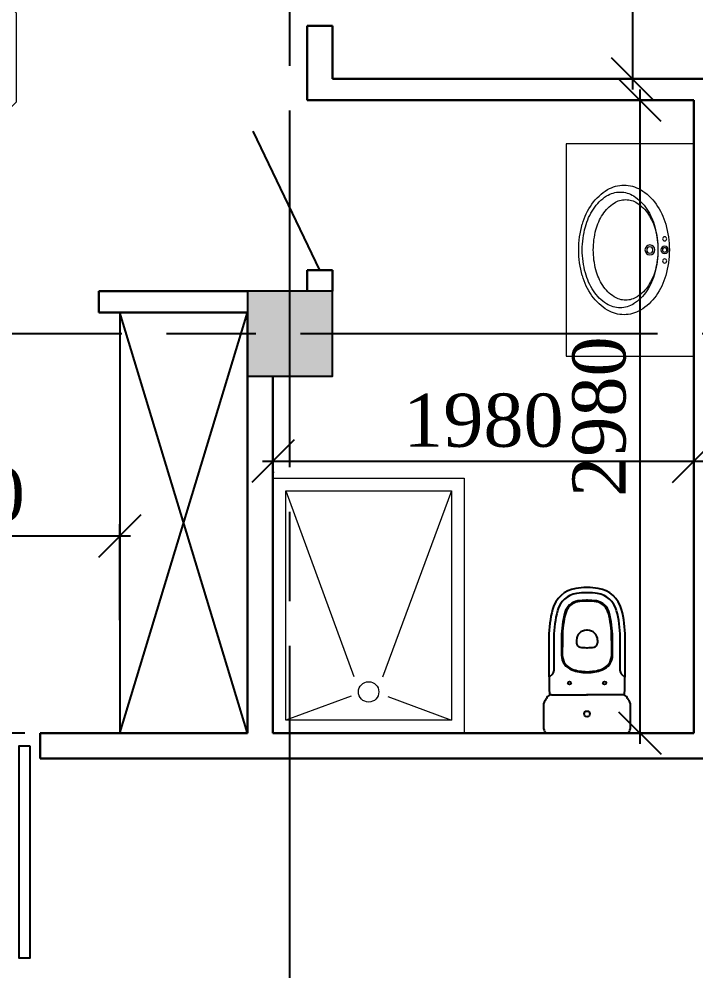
# Model space of a CAD drawing. Header units: inches. Extents: x 2870606 to 3671143, y -733551 to -473558.
# Drawn here: x 3418571 to 3421755, y -509423 to -504942 of the extents above; entities that cross this region are included whole.
import ezdxf

# ---------------------------------------------------------------- set-up
doc = ezdxf.new("R2010")
doc.units = ezdxf.units.IN
doc.header["$MEASUREMENT"] = 0
doc.linetypes.add('ACAD_ISO08W100', pattern=[36, 24, -3, 6, -3])
doc.layers.add('_0', color=7, linetype='Continuous', lineweight=25)
doc.layers.add('SANFURN', color=140, linetype='Continuous')
doc.layers.add('МЕБЕЛИРОВКА', color=7, linetype='Continuous')
doc.styles.add('J~stule', font='dutch.ttf')
doc.dimstyles.new('J~style', dxfattribs={"dimscale": 100, "dimtxt": 2.5, "dimasz": 2, "dimexe": 0.55, "dimexo": 0.725, "dimtad": 1, "dimdec": 0, "dimdsep": 46, "dimtxsty": 'J~stule', "dimblk": 'OBLIQUE', "dimcen": 2, "dimdle": 0.5, "dimadec": 0, "dimazin": 0, "dimtfac": 1, "dimtdec": 0, "dimtmove": 0, "dimatfit": 3, "dimfxl": 1, "dimarcsym": 0})

# ---------------------------------------------------------------- blocks, each defined once
blk = doc.blocks.new('_Oblique')
at = {"color": 0, "linetype": 'ByBlock', "lineweight": -2}
blk.add_line((-0.5, -0.5), (0.5, 0.5), dxfattribs=at)
blk = doc.blocks.new('*D625')
at = {"color": 0, "lineweight": -2, "transparency": 16777216}
for p, q in [((3418299.6, -501373.1), (3418299.6, -508353.1)), ((3418637.5, -501423.1), (3418244.6, -501423.1)), ((3418598.1, -508303.1), (3418244.6, -508303.1))]:
    blk.add_line(p, q, dxfattribs=at)
at = {"layer": 'Defpoints', "color": 0, "lineweight": 35, "transparency": 16777216}
for p in [(3418710, -501423.1), (3418299.6, -508303.1), (3418670.6, -508303.1)]:
    blk.add_point(p, dxfattribs=at)
at = {"color": 0, "lineweight": -2, "transparency": 16777216, "xscale": 200, "yscale": 200, "zscale": 200}
for p, rotation in [((3418299.6, -501423.1), 90), ((3418299.6, -508303.1), 270)]:
    blk.add_blockref('_Oblique', p, dxfattribs=dict(at, rotation=rotation))
at = {"color": 0, "transparency": 16777216, "insert": (3418109.4, -504863.1), "char_height": 250, "attachment_point": 5, "rotation": 90, "style": 'J~stule'}
blk.add_mtext('6880', dxfattribs=at)
blk = doc.blocks.new('uouyotyolt')
at = {"layer": 'SANFURN', "lineweight": 15}
for p, q in [((2860162.5, 280610.8), (2860049, 280918.8)), ((2861129, 280918.8), (2860255.1, 280599.2)), ((2861129, 280138.8), (2860252.6, 280464.1)), ((2860160.6, 280439.1), (2860049, 280138.8))]:
    blk.add_line(p, q, dxfattribs=at)
for points in [[(2859989, 280078.8), (2859989, 280978.8), (2861189, 280978.8), (2861189, 280078.8)], [(2860049, 280138.8), (2860049, 280918.8), (2861129, 280918.8), (2861129, 280138.8)]]:
    blk.add_lwpolyline(points, close=True, dxfattribs=at)
blk.add_circle((2860182.8, 280528.8), 48, dxfattribs=at)
blk = doc.blocks.new('cu')
at = {"layer": '_0'}
for p, q in [((0, 0), (0, 186.3)), ((18.2, 200), (141, 200)), ((180, 164), (180, 0)), ((279, 158.9), (261.5, 176.4)), ((437, 47), (424.3, 47)), ((0, -2.5), (0, 0)), ((180, -2.5), (180, 0)), ((0, -5), (0, -2.5)), ((0, -191.3), (0, -5)), ((180, -2.5), (180, -5)), ((180, -169), (180, -5)), ((437, -52), (424.3, -52)), ((279, -163.9), (261.5, -181.4)), ((141, -205), (18.2, -205))]:
    blk.add_line(p, q, dxfattribs=at)
for centre, radius in [((236, 80), 7.5), ((90.2, -2.5), 13.5), ((90.2, -2.5), 13.5), ((236, -85), 7.5)]:
    blk.add_circle(centre, radius, dxfattribs=at)
for centre, radius, start, end in [((8, 186.3), 8, 155.2115, 180), ((18.2, 180), 20, 90, 150.9831), ((141, 181), 19, 34.9372, 90), ((164.8, 197.6), 10, 214.9372, 253.7848), ((155, 164), 25, 23.3776, 73.7848), ((383, -5322.3), 5500, 89.2905, 92.1362), ((155, 164), 25, 360, 23.3776), ((293.1, 173), 20, 225, 270.9364), ((383, -5322.3), 5476, 89.2905, 90.9364), ((444.2, -372.6), 526, 75.4605, 89.2905), ((444.2, -372.6), 550, 75.4605, 89.2905), ((548.7, 30), 110, 8.8162, 75.4605), ((548.7, 30), 134, 8.8162, 75.4605), ((367.5, 42.7), 75, 90.1648, 160.016), ((367.5, 42.7), 71, 90.1648, 160.016), ((383, -5322.3), 5440, 89.2905, 90.1648), ((383, -5322.3), 5436, 89.2905, 90.1648), ((444.2, -372.6), 490, 75.4605, 89.2905), ((444.2, -372.6), 486, 75.4605, 89.2905), ((548.7, 30), 70, 8.8162, 75.4605), ((548.7, 30), 74, 8.8162, 75.4605), ((485, 0), 200, 160.016, 180), ((485, 0), 196, 160.016, 180), ((424.3, 27), 20, 90, 170.2849), ((437, 0), 47, 0, 90), ((355, 0), 306, 0, 8.8162), ((355, 0), 330, 0, 8.8162), ((485, 0), 200, 180, 180.7162), ((485, 0), 196, 180, 180.7308), ((582, 0), 180, 170.2849, 180), ((437, 0), 47, 356.9509, 0), ((355, 0), 266, 0, 8.8162), ((355, 0), 266, 359.4615, 0), ((355, 0), 270, 0, 8.8162), ((355, 0), 270, 359.4695, 0), ((355, 0), 306, 359.5319, 0), ((485, -5), 200, 179.2838, 180), ((485, -5), 200, 180, 199.984), ((485, -5), 196, 179.2692, 180), ((485, -5), 196, 180, 199.984), ((582, 0), 180, 180, 180.7958), ((582, -5), 180, 179.2042, 180), ((582, -5), 180, 180, 189.7151), ((424.3, -32), 20, 189.7151, 270), ((437, -5), 47, 270, 0), ((437, -5), 47, 0, 3.0491), ((355, -5), 266, 351.1838, 0), ((355, -5), 266, 0, 0.5385), ((355, -5), 270, 351.1838, 0), ((355, -5), 270, 0, 0.5305), ((355, -5), 306, 351.1838, 0), ((355, -5), 306, 0, 0.4681), ((355, -5), 330, 351.1838, 0), ((355, 0), 330, 359.5659, 0), ((355, -5), 330, 0, 0.4341), ((367.5, -47.7), 75, 199.984, 269.8352), ((367.5, -47.7), 71, 199.984, 269.8352), ((548.7, -35), 70, 284.5395, 351.1838), ((548.7, -35), 74, 284.5395, 351.1838), ((548.7, -35), 110, 284.5395, 351.1838), ((548.7, -35), 134, 284.5395, 351.1838), ((383, 5317.3), 5436, 269.8352, 270.7095), ((383, 5317.3), 5440, 269.8352, 270.7095), ((444.2, 367.6), 486, 270.7095, 284.5395), ((444.2, 367.6), 490, 270.7095, 284.5395), ((155, -169), 25, 286.2152, 336.6224), ((155, -169), 25, 336.6224, 0), ((383, 5317.3), 5500, 267.8638, 270.7095), ((293.1, -178), 20, 89.0636, 135), ((383, 5317.3), 5476, 269.0636, 270.7095), ((444.2, 367.6), 526, 270.7095, 284.5395), ((444.2, 367.6), 550, 270.7095, 284.5395), ((8, -191.3), 8, 180, 204.7885), ((18.2, -185), 20, 209.0169, 270), ((141, -186), 19, 270, 325.0628), ((164.8, -202.6), 10, 106.2152, 145.0628)]:
    blk.add_arc(centre, radius, start, end, dxfattribs=at)
blk = doc.blocks.new('ITYIR6')
at = {"lineweight": 13, "elevation": -58.9}
blk.add_lwpolyline([(2899772.1, 225462.1), (2899772.1, 224862.1), (2898772.1, 224862.1), (2898772.1, 225462.1)], dxfattribs=at)
at = {"lineweight": 13}
for centre, radius in [((2899272.1, 225324.7, -58.9), 17.3), ((2899219.9, 225324.7, -58.9), 9.72), ((2899272.1, 225324.7, -58.9), 10.5), ((2899324.1, 225324.7, -58.9), 9.72), ((2899272.1, 225255.3, -58.9), 23.1), ((2899272.1, 225255.3, -58.9), 14.7)]:
    blk.add_circle(centre, radius, dxfattribs=at)
for centre, radius, start, end in [((2899272.1, 224912.8, -58.9), 434.2, 90, 106.1623), ((2899272.1, 224912.8, -58.9), 434.2, 73.8377, 90), ((2899240.6, 225021.4, -58.9), 321.1, 106.1623, 124.9793), ((2899272.1, 224878, -58.9), 415.4, 90, 105.1466), ((2899272.1, 224926.1, -58.9), 367.3, 90, 104.9001), ((2899272.1, 224926.1, -58.9), 367.3, 75.0999, 90), ((2899272.1, 224878, -58.9), 415.4, 74.8534, 90), ((2899303.6, 225021.4, -58.9), 321.1, 55.0207, 73.8377), ((2899192.5, 225090.2, -58.9), 237.1, 124.9793, 149.3739), ((2899200.8, 225099.1, -58.9), 177.9, 122.7157, 147.1854), ((2899240.4, 224994.9, -58.9), 294.2, 105.1466, 123.1651), ((2899243.9, 225032.2, -58.9), 257.5, 104.9001, 122.7157), ((2899300.3, 225032.2, -58.9), 257.5, 57.2843, 75.0999), ((2899303.7, 224994.9, -58.9), 294.2, 56.8349, 74.8534), ((2899343.3, 225099.1, -58.9), 177.9, 32.8146, 57.2843), ((2899351.7, 225090.2, -58.9), 237.1, 30.6261, 55.0207), ((2899119, 225133.7, -58.9), 151.8, 149.3739, 180), ((2899192.1, 225068.8, -58.9), 205.9, 123.1651, 147.6324), ((2899352, 225068.8, -58.9), 205.9, 32.3676, 56.8349), ((2899425.1, 225133.7, -58.9), 151.8, 0, 30.6261), ((2899118.7, 225115.4, -58.9), 119, 147.6324, 180), ((2899135.5, 225141.3, -58.9), 100.1, 147.1854, 180), ((2899408.7, 225141.3, -58.9), 100.1, 0, 32.8146), ((2899425.4, 225115.4, -58.9), 119, 0, 32.3676), ((2899119, 225133.7, -58.9), 151.8, 180, 210.6261), ((2899118.7, 225115.4, -58.9), 119, 180, 212.3676), ((2899135.5, 225141.3, -58.9), 100.1, 180, 212.8146), ((2899408.7, 225141.3, -58.9), 100.1, 327.1854, 0), ((2899425.4, 225115.4, -58.9), 119, 327.6324, 0), ((2899425.1, 225133.7, -58.9), 151.8, 329.3739, 0), ((2899200.8, 225183.4, -58.9), 177.9, 212.8146, 237.2843), ((2899343.3, 225183.4, -58.9), 177.9, 302.7157, 327.1854), ((2899192.5, 225177.2, -58.9), 237.1, 210.6261, 235.0207), ((2899192.1, 225161.9, -58.9), 205.9, 212.3676, 236.8349), ((2899243.9, 225250.4, -58.9), 257.5, 237.2843, 255.0999), ((2899300.3, 225250.4, -58.9), 257.5, 284.9001, 302.7157), ((2899352, 225161.9, -58.9), 205.9, 303.1651, 327.6324), ((2899351.7, 225177.2, -58.9), 237.1, 304.9793, 329.3739), ((2899240.6, 225246, -58.9), 321.1, 235.0207, 253.8377), ((2899240.4, 225235.8, -58.9), 294.2, 236.8349, 254.8534), ((2899272.1, 225356.5, -58.9), 367.3, 255.0999, 270), ((2899272.1, 225356.5, -58.9), 367.3, 270, 284.9001), ((2899303.7, 225235.8, -58.9), 294.2, 285.1466, 303.1651), ((2899303.6, 225246, -58.9), 321.1, 286.1623, 304.9793), ((2899272.1, 225354.6, -58.9), 434.2, 253.8377, 270), ((2899272.1, 225352.7, -58.9), 415.4, 254.8534, 270), ((2899272.1, 225352.7, -58.9), 415.4, 270, 285.1466), ((2899272.1, 225354.6, -58.9), 434.2, 270, 286.1623)]:
    blk.add_arc(centre, radius, start, end, dxfattribs=at)
blk = doc.blocks.new('*D674')
at = {"color": 0, "lineweight": -2, "transparency": 16777216}
for p, q in [((3419715.4, -507023.1), (3421795.4, -507023.1)), ((3421745.4, -507036.6), (3421745.4, -507078.1)), ((3419765.4, -507073.5), (3419765.4, -507078.1))]:
    blk.add_line(p, q, dxfattribs=at)
at = {"layer": 'Defpoints', "color": 0, "lineweight": 35, "transparency": 16777216}
for p in [(3419765.4, -507001), (3421745.4, -506964.1), (3421745.4, -507023.1)]:
    blk.add_point(p, dxfattribs=at)
at = {"color": 0, "lineweight": -2, "transparency": 16777216, "xscale": 200, "yscale": 200, "zscale": 200, "rotation": 180}
blk.add_blockref('_Oblique', (3419765.4, -507023.1), dxfattribs=at)
at = {"color": 0, "lineweight": -2, "transparency": 16777216, "xscale": 200, "yscale": 200, "zscale": 200}
blk.add_blockref('_Oblique', (3421745.4, -507023.1), dxfattribs=at)
at = {"color": 0, "transparency": 16777216, "insert": (3420755.4, -506832), "char_height": 250, "attachment_point": 5, "style": 'J~stule'}
blk.add_mtext('1980', dxfattribs=at)
blk = doc.blocks.new('*D691')
at = {"color": 0, "lineweight": -2, "transparency": 16777216}
for p, q in [((3421491.1, -505273.2), (3421491.1, -508353.1)), ((3421398.8, -505323.2), (3421546.1, -505323.2)), ((3421398.8, -508303.1), (3421546.1, -508303.1))]:
    blk.add_line(p, q, dxfattribs=at)
at = {"layer": 'Defpoints', "color": 0, "lineweight": 35, "transparency": 16777216}
for p in [(3421326.3, -505323.2), (3421326.3, -508303.1), (3421491.1, -508303.1)]:
    blk.add_point(p, dxfattribs=at)
at = {"color": 0, "lineweight": -2, "transparency": 16777216, "xscale": 200, "yscale": 200, "zscale": 200}
for p, rotation in [((3421491.1, -505323.2), 90), ((3421491.1, -508303.1), 270)]:
    blk.add_blockref('_Oblique', p, dxfattribs=dict(at, rotation=rotation))
at = {"color": 0, "transparency": 16777216, "insert": (3421300.9, -506813.2), "char_height": 250, "attachment_point": 5, "rotation": 90, "style": 'J~stule'}
blk.add_mtext('2980', dxfattribs=at)
blk = doc.blocks.new('*D692')
at = {"color": 0, "lineweight": -2, "transparency": 16777216}
for p, q in [((3417395.4, -507775.5), (3417395.4, -507319.5)), ((3419045.4, -507771.3), (3419045.4, -507319.5)), ((3417345.4, -507374.5), (3419095.4, -507374.5))]:
    blk.add_line(p, q, dxfattribs=at)
at = {"layer": 'Defpoints', "color": 0, "lineweight": 35, "transparency": 16777216}
for p in [(3419045.4, -507374.5), (3417395.4, -507848, 94.1), (3419045.4, -507843.8, -45.2)]:
    blk.add_point(p, dxfattribs=at)
at = {"color": 0, "lineweight": -2, "transparency": 16777216, "xscale": 200, "yscale": 200, "zscale": 200, "rotation": 180}
blk.add_blockref('_Oblique', (3417395.4, -507374.5), dxfattribs=at)
at = {"color": 0, "lineweight": -2, "transparency": 16777216, "xscale": 200, "yscale": 200, "zscale": 200}
blk.add_blockref('_Oblique', (3419045.4, -507374.5), dxfattribs=at)
at = {"color": 0, "transparency": 16777216, "insert": (3418220.4, -507181.8), "char_height": 250, "attachment_point": 5, "style": 'J~stule'}
blk.add_mtext('1650', dxfattribs=at)
blk = doc.blocks.new('*D698')
at = {"color": 0, "lineweight": -2, "transparency": 16777216}
for p, q in [((3421456.3, -500573.1), (3421456.3, -505273.2)), ((3420758.6, -500623.1), (3421511.3, -500623.1)), ((3420758.6, -505223.2), (3421511.3, -505223.2))]:
    blk.add_line(p, q, dxfattribs=at)
at = {"layer": 'Defpoints', "color": 0, "lineweight": 35, "transparency": 16777216}
for p in [(3420686.1, -500623.1), (3420686.1, -505223.2), (3421456.3, -505223.2)]:
    blk.add_point(p, dxfattribs=at)
at = {"color": 0, "lineweight": -2, "transparency": 16777216, "xscale": 200, "yscale": 200, "zscale": 200}
for p, rotation in [((3421456.3, -500623.1), 90), ((3421456.3, -505223.2), 270)]:
    blk.add_blockref('_Oblique', p, dxfattribs=dict(at, rotation=rotation))
at = {"color": 0, "transparency": 16777216, "insert": (3421266.3, -502923.2), "char_height": 250, "attachment_point": 5, "rotation": 90, "style": 'J~stule'}
blk.add_mtext('4600', dxfattribs=at)
blk = doc.blocks.new('ydyyd')
at = {"layer": 'МЕБЕЛИРОВКА', "lineweight": 13}
for p, q in [((731232.4, 155065), (730612.4, 155065)), ((730582.4, 154995), (730582.4, 155035)), ((731202.4, 154965), (730612.4, 154965)), ((731232.4, 153965), (731232.4, 154935)), ((731332.4, 153965), (731332.4, 154965)), ((730632.4, 154345), (730632.4, 154885)), ((731182.4, 154915), (730662.4, 154915)), ((731182.4, 154315), (731182.4, 154915)), ((729032.4, 154266.6), (729161.7, 154395.9)), ((729161.7, 154395.9), (730003.1, 154395.9)), ((730003.1, 154395.9), (730132.4, 154266.6)), ((729082.4, 154245.9), (729182.4, 154345.9)), ((729182.4, 154345.9), (729982.4, 154345.9)), ((729982.4, 154345.9), (730082.4, 154245.9)), ((731182.4, 154315), (730662.4, 154315)), ((729032.4, 153425.2), (729032.4, 154266.6)), ((730132.4, 154266.6), (730132.4, 153425.2)), ((731182.4, 154265), (730662.4, 154265)), ((731182.4, 153965), (731182.4, 154265)), ((729082.4, 153445.9), (729082.4, 154245.9)), ((730082.4, 154245.9), (730082.4, 153445.9)), ((730632.4, 153965), (730632.4, 154235)), ((730632.4, 153965), (730632.4, 153695)), ((731182.4, 153965), (731182.4, 153665)), ((731232.4, 153965), (731232.4, 152995)), ((731332.4, 153965), (731332.4, 152965)), ((731182.4, 153665), (730662.4, 153665)), ((731182.4, 153615), (730662.4, 153615)), ((731182.4, 153615), (731182.4, 153015)), ((730632.4, 153585), (730632.4, 153045)), ((729161.7, 153295.9), (729032.4, 153425.2)), ((729182.4, 153345.9), (729082.4, 153445.9)), ((729982.4, 153345.9), (730082.4, 153445.9)), ((730003.1, 153295.9), (730132.4, 153425.2)), ((729982.4, 153345.9), (729182.4, 153345.9)), ((730003.1, 153295.9), (729161.7, 153295.9)), ((731182.4, 153015), (730662.4, 153015)), ((731202.4, 152965), (730612.4, 152965)), ((730582.4, 152935), (730582.4, 152895)), ((731232.4, 152865), (730612.4, 152865)), ((728848.9, 152745.9), (728808.9, 152745.9)), ((730258.9, 152745.9), (730298.9, 152745.9)), ((728778.9, 152095.9), (728778.9, 152715.9)), ((728878.9, 152125.9), (728878.9, 152715.9)), ((729498.9, 152695.9), (728958.9, 152695.9)), ((729608.9, 152695.9), (730148.9, 152695.9)), ((730228.9, 152125.9), (730228.9, 152715.9)), ((730328.9, 152095.9), (730328.9, 152715.9)), ((728928.9, 152145.9), (728928.9, 152665.9)), ((729528.9, 152145.9), (729528.9, 152665.9)), ((729578.9, 152145.9), (729578.9, 152665.9)), ((730178.9, 152145.9), (730178.9, 152665.9)), ((730618.2, 152665), (730528.9, 152575.7)), ((730618.2, 152665), (731039.6, 152665)), ((731039.6, 152665), (731128.9, 152575.7)), ((730638.9, 152615), (730578.9, 152555)), ((730638.9, 152615), (731018.9, 152615)), ((731018.9, 152615), (731078.9, 152555)), ((730528.9, 152154.3), (730528.9, 152575.7)), ((730578.9, 152175), (730578.9, 152555)), ((731078.9, 152555), (731078.9, 152175)), ((731128.9, 152575.7), (731128.9, 152154.3)), ((730528.9, 152154.3), (730618.2, 152065)), ((730578.9, 152175), (730638.9, 152115)), ((731018.9, 152115), (731078.9, 152175)), ((731039.6, 152065), (731128.9, 152154.3)), ((729528.9, 152145.9), (728928.9, 152145.9)), ((729578.9, 152145.9), (730178.9, 152145.9)), ((731018.9, 152115), (730638.9, 152115)), ((729553.9, 152095.9), (728908.9, 152095.9)), ((729553.9, 152095.9), (730198.9, 152095.9)), ((731039.6, 152065), (730618.2, 152065)), ((729553.9, 151995.9), (728878.9, 151995.9)), ((729553.9, 151995.9), (730228.9, 151995.9))]:
    blk.add_line(p, q, dxfattribs=at)
for centre, radius, start, end in [((730612.4, 155035), 30, 90, 180), ((731232.4, 154965), 100, 0, 90), ((730612.4, 154995), 30, 180, 270), ((731202.4, 154935), 30, 0, 90), ((730662.4, 154885), 30, 90, 180), ((730662.4, 154345), 30, 180, 270), ((730662.4, 154235), 30, 90, 180), ((730662.4, 153695), 30, 180, 270), ((730662.4, 153585), 30, 90, 180), ((730662.4, 153045), 30, 180, 270), ((730612.4, 152935), 30, 90, 180), ((731202.4, 152995), 30, 270, 0), ((731232.4, 152965), 100, 270, 0), ((730612.4, 152895), 30, 180, 270), ((728808.9, 152715.9), 30, 90, 180), ((728848.9, 152715.9), 30, 0, 90), ((730258.9, 152715.9), 30, 90, 180), ((730298.9, 152715.9), 30, 0, 90), ((728958.9, 152665.9), 30, 90, 180), ((729498.9, 152665.9), 30, 0, 90), ((729608.9, 152665.9), 30, 90, 180), ((730148.9, 152665.9), 30, 0, 90), ((728908.9, 152125.9), 30, 180, 270), ((730198.9, 152125.9), 30, 270, 0), ((728878.9, 152095.9), 100, 180, 270), ((730228.9, 152095.9), 100, 270, 0)]:
    blk.add_arc(centre, radius, start, end, dxfattribs=at)

msp = doc.modelspace()

# ---------------------------------------------------------------- hatches: boundary and pattern name
h = msp.add_hatch(color=256)
h.dxf.hatch_style = 1
h.paths.add_polyline_path([(3420045.37, -506623.13), (3420045.37, -506223.13), (3419645.37, -506223.13), (3419645.37, -506623.13)])

# ---------------------------------------------------------------- linework, layer by layer
at = {"color": 252, "linetype": 'ACAD_ISO08W100', "ltscale": 70}
for p, q in [((3419845.37, -524692.02), (3419845.37, -496403.85)), ((3441734.29, -506423.13), (3375840.6, -506423.13))]:
    msp.add_line(p, q, dxfattribs=at)
at = {"lineweight": 30}
for p, q in [((3419925.37, -504973.17), (3419925.37, -505323.17)), ((3419925.37, -504973.17), (3420045.37, -504973.17)), ((3420045.37, -504973.17), (3420045.37, -505223.17)), ((3420045.37, -505223.17), (3421985.37, -505223.17)), ((3419925.37, -505323.17), (3421745.37, -505323.17)), ((3421745.37, -505323.17), (3421745.37, -508303.13)), ((3420045.37, -506123.13), (3419925.37, -506123.13)), ((3419925.37, -506123.13), (3419925.37, -506223.13)), ((3420045.37, -506123.13), (3420045.37, -506223.13)), ((3419645.37, -506223.13), (3418945.73, -506223.13)), ((3418945.73, -506323.13), (3418945.73, -506223.13)), ((3419645.37, -506323.13), (3418945.73, -506323.13)), ((3419645.37, -506323.13), (3419645.37, -508303.13)), ((3419765.37, -506623.13), (3419765.37, -508303.13)), ((3418670.55, -508303.13, 17.61), (3418670.55, -508423.13, 17.61))]:
    msp.add_line(p, q, dxfattribs=at)
at = {"color": 0}
msp.add_line((3419985.37, -506123.13), (3419672.37, -505469.53), dxfattribs=at)
for q in [(3419045.37, -508303.13, -58.88), (3419645.37, -506323.13)]:
    msp.add_line((3419045.37, -506323.13), q)
for points in [[(3419645.37, -506223.13), (3419645.37, -506623.13), (3420045.37, -506623.13), (3420045.37, -506223.13)], [(3418620.55, -508363.13), (3418620.55, -509363.13), (3418570.55, -509363.13), (3418570.55, -508363.13)]]:
    msp.add_lwpolyline(points, close=True)
msp.add_lwpolyline([(3419045.37, -508303.13), (3419645.37, -506323.13)])
at = {"elevation": -58.88}
msp.add_lwpolyline([(3419645.37, -508303.13), (3419045.37, -506323.13)], dxfattribs=at)
at = {"lineweight": 30}
for points in [[(3419645.37, -508303.13), (3418670.55, -508303.13)], [(3421745.37, -508303.13), (3419765.37, -508303.13)], [(3427545.37, -508423.13), (3418670.55, -508423.13)]]:
    msp.add_lwpolyline(points, dxfattribs=at)
at = {"lineweight": 30, "elevation": 17.61}
msp.add_lwpolyline([(3418670.55, -508423.13), (3418670.55, -508303.13)], dxfattribs=at)

# ---------------------------------------------------------------- block references
msp.add_blockref('ydyyd', (2687428.33, -657487.23, 94.6))
at = {"color": 1, "xscale": -1, "rotation": 270}
msp.add_blockref('ITYIR6', (3196283.24, -3405300.52, 58.88), dxfattribs=at)
at = {"color": 1, "rotation": 90.00000000000001}
msp.add_blockref('uouyotyolt', (3700744.2, -3368292.12), dxfattribs=at)
at = {"rotation": 89.99999863929831}
msp.add_blockref('cu', (3421240.37, -508303.13), dxfattribs=at)

# ---------------------------------------------------------------- dimensions: what is measured, and where the dimension line sits
for base, p1, p2, picture, middle in [((3421456.34, -505223.17), (3420686.14, -500623.13), (3420686.14, -505223.17), '*D698', (3421266.33, -502923.15)), ((3418299.58, -508303.13), (3418710.03, -501423.15), (3418670.55, -508303.13), '*D625', (3418109.39, -504863.14)), ((3421491.12, -508303.13), (3421326.35, -505323.17), (3421326.35, -508303.13), '*D691', (3421300.93, -506813.15))]:
    dim = msp.add_linear_dim(base=base, p1=p1, p2=p2, angle=90, dimstyle='J~style', override={"dimdec": 1, "dimtdec": 1})
    dim.commit()
    dim.dimension.update_dxf_attribs({"geometry": picture, "text_midpoint": middle})
for base, p1, p2, picture, middle in [((3421745.37, -507023.06), (3419765.37, -507000.97), (3421745.37, -506964.13), '*D674', (3420755.37, -506832)), ((3419045.37, -507374.47), (3417395.37, -507847.96, 94.1), (3419045.37, -507843.82, -45.22), '*D692', (3418220.37, -507181.77))]:
    dim = msp.add_linear_dim(base=base, p1=p1, p2=p2, dimstyle='J~style', override={"dimdec": 1, "dimtdec": 1})
    dim.commit()
    dim.dimension.update_dxf_attribs({"geometry": picture, "text_midpoint": middle})

doc.saveas('drawing.dxf')
